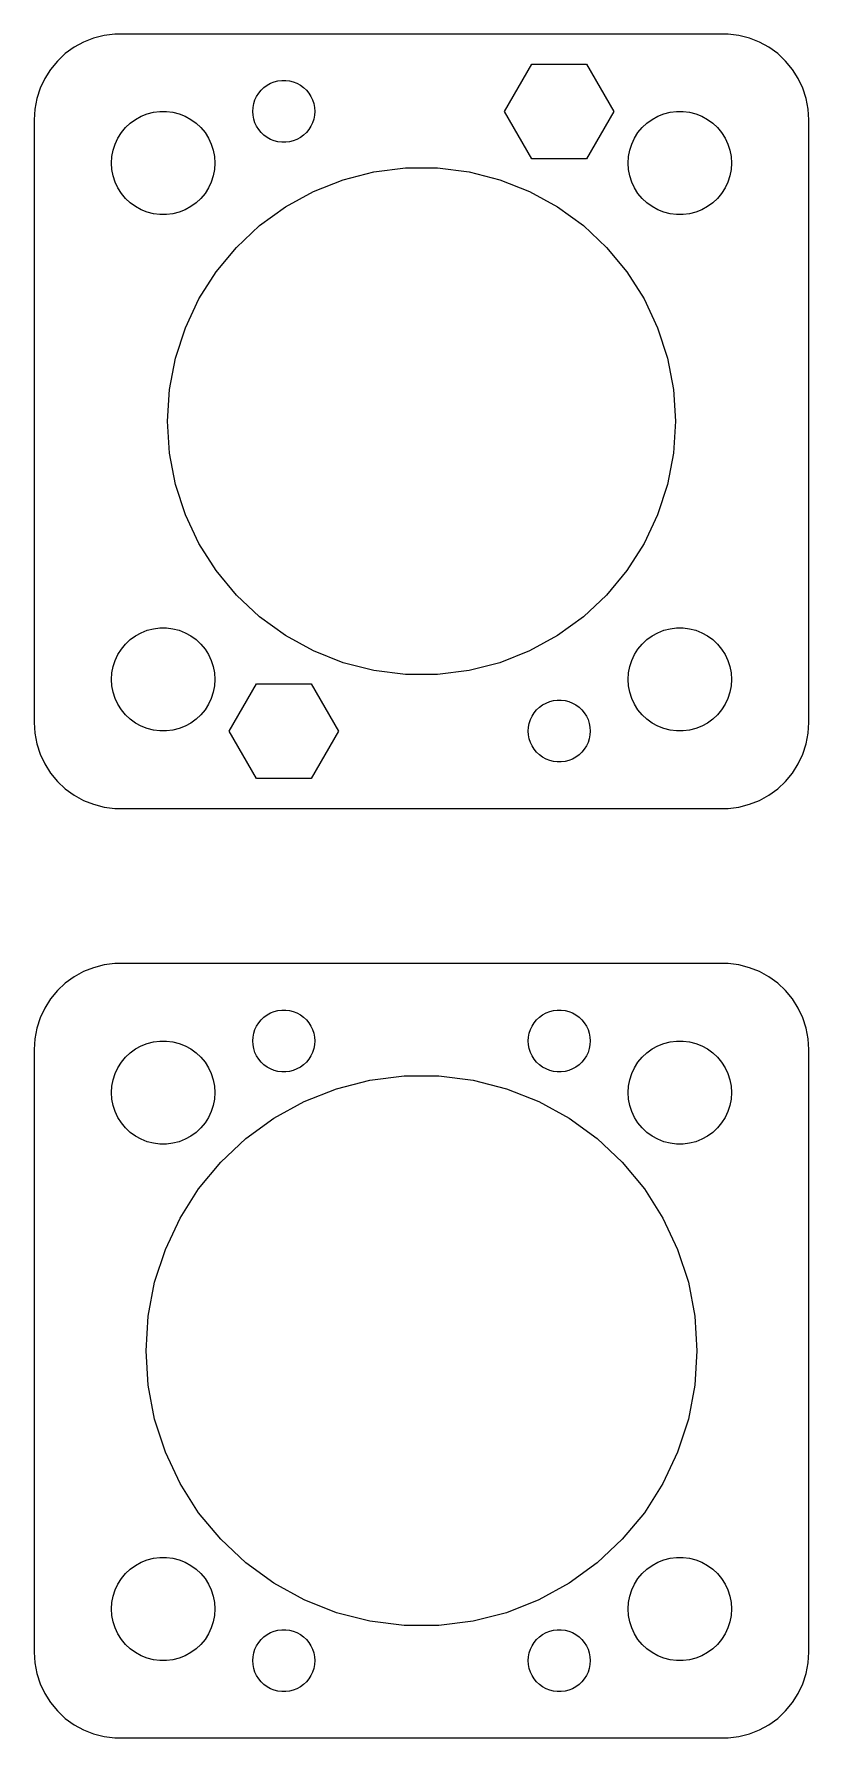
# Model space of a CAD drawing. Header units: metres. Extents: x -22 to 82, y 86 to 184.
# Drawn here: x -22.5 to 22.5, y 85.5 to 184.5 of the extents above; entities that cross this region are included whole.
import ezdxf

# ---------------------------------------------------------------- set-up
doc = ezdxf.new("R2010")
doc.units = ezdxf.units.M

msp = doc.modelspace()

# ---------------------------------------------------------------- linework, layer by layer
for p, q in [((-19.0451, 184.255), (-19.6289, 184.024)), ((-18.4369, 184.411), (-19.0451, 184.255)), ((-17.8139, 184.49), (-18.4369, 184.411)), ((17.8139, 184.49), (-17.8139, 184.49)), ((18.4369, 184.411), (17.8139, 184.49)), ((19.0451, 184.255), (18.4369, 184.411)), ((19.6289, 184.024), (19.0451, 184.255)), ((-20.6871, 183.353), (-21.1448, 182.923)), ((-20.1791, 183.722), (-20.6871, 183.353)), ((-19.6289, 184.024), (-20.1791, 183.722)), ((20.1791, 183.722), (19.6289, 184.024)), ((20.6871, 183.353), (20.1791, 183.722)), ((21.1448, 182.923), (20.6871, 183.353)), ((-21.5451, 182.439), (-21.8815, 181.909)), ((-21.1448, 182.923), (-21.5451, 182.439)), ((4.82651, 180), (6.41325, 182.748)), ((6.41325, 182.748), (9.58675, 182.748)), ((9.58675, 182.748), (11.1735, 180)), ((21.5451, 182.439), (21.1448, 182.923)), ((21.8815, 181.909), (21.5451, 182.439)), ((-22.1489, 181.341), (-22.3429, 180.743)), ((-21.8815, 181.909), (-22.1489, 181.341)), ((-9.45622, 181.058), (-9.31213, 181.232)), ((-9.31213, 181.232), (-9.14735, 181.387)), ((-9.14735, 181.387), (-8.96448, 181.52)), ((-8.96448, 181.52), (-8.76639, 181.629)), ((-8.76639, 181.629), (-8.55623, 181.712)), ((-8.55623, 181.712), (-8.33728, 181.768)), ((-8.33728, 181.768), (-8.11302, 181.796)), ((-8.11302, 181.796), (-7.88696, 181.796)), ((-7.88696, 181.796), (-7.6627, 181.768)), ((-7.6627, 181.768), (-7.44376, 181.712)), ((-7.44376, 181.712), (-7.2336, 181.629)), ((-7.2336, 181.629), (-7.03551, 181.52)), ((-7.03551, 181.52), (-6.85263, 181.387)), ((-6.85263, 181.387), (-6.68785, 181.232)), ((-6.68785, 181.232), (-6.54376, 181.058)), ((22.1489, 181.341), (21.8815, 181.909)), ((22.3429, 180.743), (22.1489, 181.341)), ((-22.3429, 180.743), (-22.4606, 180.127)), ((-9.79999, 180), (-9.7858, 180.226)), ((-9.7858, 180.226), (-9.74344, 180.448)), ((-9.74344, 180.448), (-9.67358, 180.663)), ((-9.67358, 180.663), (-9.57735, 180.867)), ((-9.57735, 180.867), (-9.45622, 181.058)), ((-6.54376, 181.058), (-6.42264, 180.867)), ((-6.42264, 180.867), (-6.3264, 180.663)), ((-6.3264, 180.663), (-6.25655, 180.448)), ((-6.25655, 180.448), (-6.21419, 180.226)), ((-6.21419, 180.226), (-6.2, 180)), ((22.4606, 180.127), (22.3429, 180.743)), ((-22.4606, 180.127), (-22.5, 179.5)), ((-22.5, 179.5), (-22.5, 144.5)), ((-17.1869, 179.054), (-16.9123, 179.312)), ((-16.9123, 179.312), (-16.6075, 179.533)), ((-16.6075, 179.533), (-16.2773, 179.714)), ((-16.2773, 179.714), (-15.927, 179.853)), ((-15.927, 179.853), (-15.5621, 179.947)), ((-15.5621, 179.947), (-15.1884, 179.994)), ((-15.1884, 179.994), (-14.8116, 179.994)), ((-14.8116, 179.994), (-14.4379, 179.947)), ((-14.4379, 179.947), (-14.0729, 179.853)), ((-14.0729, 179.853), (-13.7227, 179.714)), ((-13.7227, 179.714), (-13.3925, 179.533)), ((-13.3925, 179.533), (-13.0877, 179.312)), ((-13.0877, 179.312), (-12.8131, 179.054)), ((-9.7858, 179.774), (-9.79999, 180)), ((-9.74344, 179.552), (-9.7858, 179.774)), ((-9.67358, 179.337), (-9.74344, 179.552)), ((-9.57735, 179.133), (-9.67358, 179.337)), ((-6.3264, 179.337), (-6.42264, 179.133)), ((-6.25655, 179.552), (-6.3264, 179.337)), ((-6.21419, 179.774), (-6.25655, 179.552)), ((-6.2, 180), (-6.21419, 179.774)), ((6.41325, 177.252), (4.82651, 180)), ((11.1735, 180), (9.58675, 177.252)), ((12.8131, 179.054), (13.0877, 179.312)), ((13.0877, 179.312), (13.3925, 179.533)), ((13.3925, 179.533), (13.7227, 179.714)), ((13.7227, 179.714), (14.0729, 179.853)), ((14.0729, 179.853), (14.4379, 179.947)), ((14.4379, 179.947), (14.8116, 179.994)), ((14.8116, 179.994), (15.1884, 179.994)), ((15.1884, 179.994), (15.5621, 179.947)), ((15.5621, 179.947), (15.927, 179.853)), ((15.927, 179.853), (16.2773, 179.714)), ((16.2773, 179.714), (16.6075, 179.533)), ((16.6075, 179.533), (16.9123, 179.312)), ((16.9123, 179.312), (17.1869, 179.054)), ((22.5, 179.5), (22.4606, 180.127)), ((22.5, 144.5), (22.5, 179.5)), ((-17.7893, 178.104), (-17.6289, 178.445)), ((-17.6289, 178.445), (-17.427, 178.763)), ((-17.427, 178.763), (-17.1869, 179.054)), ((-12.8131, 179.054), (-12.5729, 178.763)), ((-12.5729, 178.763), (-12.3711, 178.445)), ((-12.3711, 178.445), (-12.2107, 178.104)), ((-9.45622, 178.942), (-9.57735, 179.133)), ((-9.31213, 178.768), (-9.45622, 178.942)), ((-9.14735, 178.613), (-9.31213, 178.768)), ((-8.96448, 178.48), (-9.14735, 178.613)), ((-8.76639, 178.371), (-8.96448, 178.48)), ((-8.55623, 178.288), (-8.76639, 178.371)), ((-8.33728, 178.232), (-8.55623, 178.288)), ((-8.11302, 178.204), (-8.33728, 178.232)), ((-7.88696, 178.204), (-8.11302, 178.204)), ((-7.6627, 178.232), (-7.88696, 178.204)), ((-7.44376, 178.288), (-7.6627, 178.232)), ((-7.2336, 178.371), (-7.44376, 178.288)), ((-7.03551, 178.48), (-7.2336, 178.371)), ((-6.85263, 178.613), (-7.03551, 178.48)), ((-6.68785, 178.768), (-6.85263, 178.613)), ((-6.54376, 178.942), (-6.68785, 178.768)), ((-6.42264, 179.133), (-6.54376, 178.942)), ((12.2107, 178.104), (12.3711, 178.445)), ((12.3711, 178.445), (12.5729, 178.763)), ((12.5729, 178.763), (12.8131, 179.054)), ((17.1869, 179.054), (17.427, 178.763)), ((17.427, 178.763), (17.6289, 178.445)), ((17.6289, 178.445), (17.7893, 178.104)), ((-18, 177), (-17.9763, 177.376)), ((-17.9763, 177.376), (-17.9057, 177.746)), ((-17.9057, 177.746), (-17.7893, 178.104)), ((-12.2107, 178.104), (-12.0942, 177.746)), ((-12.0942, 177.746), (-12.0237, 177.376)), ((-12.0237, 177.376), (-12, 177)), ((9.58675, 177.252), (6.41325, 177.252)), ((12, 177), (12.0237, 177.376)), ((12.0237, 177.376), (12.0942, 177.746)), ((12.0942, 177.746), (12.2107, 178.104)), ((17.7893, 178.104), (17.9057, 177.746)), ((17.9057, 177.746), (17.9763, 177.376)), ((17.9763, 177.376), (18, 177)), ((-17.9763, 176.624), (-18, 177)), ((-17.9057, 176.254), (-17.9763, 176.624)), ((-17.7893, 175.896), (-17.9057, 176.254)), ((-12.0942, 176.254), (-12.2107, 175.896)), ((-12.0237, 176.624), (-12.0942, 176.254)), ((-12, 177), (-12.0237, 176.624)), ((-4.558, 176.028), (-2.76387, 176.489)), ((-2.76387, 176.489), (-0.92615, 176.721)), ((-0.92615, 176.721), (0.92615, 176.721)), ((0.92615, 176.721), (2.76387, 176.489)), ((2.76387, 176.489), (4.558, 176.028)), ((12.0237, 176.624), (12, 177)), ((12.0942, 176.254), (12.0237, 176.624)), ((12.2107, 175.896), (12.0942, 176.254)), ((17.9057, 176.254), (17.7893, 175.896)), ((17.9763, 176.624), (17.9057, 176.254)), ((18, 177), (17.9763, 176.624)), ((-17.6289, 175.555), (-17.7893, 175.896)), ((-17.427, 175.237), (-17.6289, 175.555)), ((-17.1869, 174.946), (-17.427, 175.237)), ((-12.5729, 175.237), (-12.8131, 174.946)), ((-12.3711, 175.555), (-12.5729, 175.237)), ((-12.2107, 175.896), (-12.3711, 175.555)), ((-7.90344, 174.454), (-6.28024, 175.346)), ((-6.28024, 175.346), (-4.558, 176.028)), ((4.558, 176.028), (6.28024, 175.346)), ((6.28024, 175.346), (7.90344, 174.454)), ((12.3711, 175.555), (12.2107, 175.896)), ((12.5729, 175.237), (12.3711, 175.555)), ((12.8131, 174.946), (12.5729, 175.237)), ((17.427, 175.237), (17.1869, 174.946)), ((17.6289, 175.555), (17.427, 175.237)), ((17.7893, 175.896), (17.6289, 175.555)), ((-16.9123, 174.688), (-17.1869, 174.946)), ((-16.6075, 174.467), (-16.9123, 174.688)), ((-16.2773, 174.286), (-16.6075, 174.467)), ((-15.927, 174.147), (-16.2773, 174.286)), ((-13.7227, 174.286), (-14.0729, 174.147)), ((-13.3925, 174.467), (-13.7227, 174.286)), ((-13.0877, 174.688), (-13.3925, 174.467)), ((-12.8131, 174.946), (-13.0877, 174.688)), ((-9.40199, 173.365), (-7.90344, 174.454)), ((7.90344, 174.454), (9.40199, 173.365)), ((13.0877, 174.688), (12.8131, 174.946)), ((13.3925, 174.467), (13.0877, 174.688)), ((13.7227, 174.286), (13.3925, 174.467)), ((14.0729, 174.147), (13.7227, 174.286)), ((16.2773, 174.286), (15.927, 174.147)), ((16.6075, 174.467), (16.2773, 174.286)), ((16.9123, 174.688), (16.6075, 174.467)), ((17.1869, 174.946), (16.9123, 174.688)), ((-15.5621, 174.053), (-15.927, 174.147)), ((-15.1884, 174.006), (-15.5621, 174.053)), ((-14.8116, 174.006), (-15.1884, 174.006)), ((-14.4379, 174.053), (-14.8116, 174.006)), ((-14.0729, 174.147), (-14.4379, 174.053)), ((-10.7523, 172.097), (-9.40199, 173.365)), ((9.40199, 173.365), (10.7523, 172.097)), ((14.4379, 174.053), (14.0729, 174.147)), ((14.8116, 174.006), (14.4379, 174.053)), ((15.1884, 174.006), (14.8116, 174.006)), ((15.5621, 174.053), (15.1884, 174.006)), ((15.927, 174.147), (15.5621, 174.053)), ((-11.933, 170.67), (-10.7523, 172.097)), ((10.7523, 172.097), (11.933, 170.67)), ((-12.9255, 169.106), (-11.933, 170.67)), ((11.933, 170.67), (12.9255, 169.106)), ((-13.7142, 167.43), (-12.9255, 169.106)), ((12.9255, 169.106), (13.7142, 167.43)), ((-14.2866, 165.668), (-13.7142, 167.43)), ((13.7142, 167.43), (14.2866, 165.668)), ((-14.6337, 163.849), (-14.2866, 165.668)), ((14.2866, 165.668), (14.6337, 163.849)), ((-14.75, 162), (-14.6337, 163.849)), ((14.6337, 163.849), (14.75, 162)), ((-14.6337, 160.151), (-14.75, 162)), ((14.75, 162), (14.6337, 160.151)), ((-14.2866, 158.332), (-14.6337, 160.151)), ((14.6337, 160.151), (14.2866, 158.332)), ((-13.7142, 156.57), (-14.2866, 158.332)), ((14.2866, 158.332), (13.7142, 156.57)), ((-12.9255, 154.894), (-13.7142, 156.57)), ((13.7142, 156.57), (12.9255, 154.894)), ((-11.933, 153.33), (-12.9255, 154.894)), ((12.9255, 154.894), (11.933, 153.33)), ((-10.7523, 151.903), (-11.933, 153.33)), ((11.933, 153.33), (10.7523, 151.903)), ((-9.40199, 150.635), (-10.7523, 151.903)), ((10.7523, 151.903), (9.40199, 150.635)), ((-7.90344, 149.546), (-9.40199, 150.635)), ((9.40199, 150.635), (7.90344, 149.546)), ((-16.9123, 149.312), (-16.6075, 149.533)), ((-16.6075, 149.533), (-16.2773, 149.714)), ((-16.2773, 149.714), (-15.927, 149.853)), ((-15.927, 149.853), (-15.5621, 149.947)), ((-15.5621, 149.947), (-15.1884, 149.994)), ((-15.1884, 149.994), (-14.8116, 149.994)), ((-14.8116, 149.994), (-14.4379, 149.947)), ((-14.4379, 149.947), (-14.0729, 149.853)), ((-14.0729, 149.853), (-13.7227, 149.714)), ((-13.7227, 149.714), (-13.3925, 149.533)), ((-13.3925, 149.533), (-13.0877, 149.312)), ((-6.28024, 148.654), (-7.90344, 149.546)), ((7.90344, 149.546), (6.28024, 148.654)), ((13.0877, 149.312), (13.3925, 149.533)), ((13.3925, 149.533), (13.7227, 149.714)), ((13.7227, 149.714), (14.0729, 149.853)), ((14.0729, 149.853), (14.4379, 149.947)), ((14.4379, 149.947), (14.8116, 149.994)), ((14.8116, 149.994), (15.1884, 149.994)), ((15.1884, 149.994), (15.5621, 149.947)), ((15.5621, 149.947), (15.927, 149.853)), ((15.927, 149.853), (16.2773, 149.714)), ((16.2773, 149.714), (16.6075, 149.533)), ((16.6075, 149.533), (16.9123, 149.312)), ((-17.6289, 148.445), (-17.427, 148.763)), ((-17.427, 148.763), (-17.1869, 149.054)), ((-17.1869, 149.054), (-16.9123, 149.312)), ((-13.0877, 149.312), (-12.8131, 149.054)), ((-12.8131, 149.054), (-12.5729, 148.763)), ((-12.5729, 148.763), (-12.3711, 148.445)), ((-4.558, 147.972), (-6.28024, 148.654)), ((6.28024, 148.654), (4.558, 147.972)), ((12.3711, 148.445), (12.5729, 148.763)), ((12.5729, 148.763), (12.8131, 149.054)), ((12.8131, 149.054), (13.0877, 149.312)), ((16.9123, 149.312), (17.1869, 149.054)), ((17.1869, 149.054), (17.427, 148.763)), ((17.427, 148.763), (17.6289, 148.445)), ((-17.9763, 147.376), (-17.9057, 147.746)), ((-17.9057, 147.746), (-17.7893, 148.104)), ((-17.7893, 148.104), (-17.6289, 148.445)), ((-12.3711, 148.445), (-12.2107, 148.104)), ((-12.2107, 148.104), (-12.0942, 147.746)), ((-12.0942, 147.746), (-12.0237, 147.376)), ((-2.76387, 147.511), (-4.558, 147.972)), ((-0.92615, 147.279), (-2.76387, 147.511)), ((2.76387, 147.511), (0.92615, 147.279)), ((4.558, 147.972), (2.76387, 147.511)), ((12.0237, 147.376), (12.0942, 147.746)), ((12.0942, 147.746), (12.2107, 148.104)), ((12.2107, 148.104), (12.3711, 148.445)), ((17.6289, 148.445), (17.7893, 148.104)), ((17.7893, 148.104), (17.9057, 147.746)), ((17.9057, 147.746), (17.9763, 147.376)), ((-18, 147), (-17.9763, 147.376)), ((-17.9763, 146.624), (-18, 147)), ((-17.9057, 146.254), (-17.9763, 146.624)), ((-12.0237, 146.624), (-12.0942, 146.254)), ((-12.0237, 147.376), (-12, 147)), ((-12, 147), (-12.0237, 146.624)), ((-11.1735, 144), (-9.58675, 146.748)), ((-9.58675, 146.748), (-6.41325, 146.748)), ((-6.41325, 146.748), (-4.82651, 144)), ((0.92615, 147.279), (-0.92615, 147.279)), ((12, 147), (12.0237, 147.376)), ((12.0237, 146.624), (12, 147)), ((12.0942, 146.254), (12.0237, 146.624)), ((17.9763, 146.624), (17.9057, 146.254)), ((17.9763, 147.376), (18, 147)), ((18, 147), (17.9763, 146.624)), ((-17.7893, 145.896), (-17.9057, 146.254)), ((-17.6289, 145.555), (-17.7893, 145.896)), ((-17.427, 145.237), (-17.6289, 145.555)), ((-12.3711, 145.555), (-12.5729, 145.237)), ((-12.2107, 145.896), (-12.3711, 145.555)), ((-12.0942, 146.254), (-12.2107, 145.896)), ((6.85263, 145.387), (7.03551, 145.52)), ((7.03551, 145.52), (7.2336, 145.629)), ((7.2336, 145.629), (7.44376, 145.712)), ((7.44376, 145.712), (7.6627, 145.768)), ((7.6627, 145.768), (7.88696, 145.796)), ((7.88696, 145.796), (8.11302, 145.796)), ((8.11302, 145.796), (8.33728, 145.768)), ((8.33728, 145.768), (8.55623, 145.712)), ((8.55623, 145.712), (8.76639, 145.629)), ((8.76639, 145.629), (8.96448, 145.52)), ((8.96448, 145.52), (9.14735, 145.387)), ((12.2107, 145.896), (12.0942, 146.254)), ((12.3711, 145.555), (12.2107, 145.896)), ((12.5729, 145.237), (12.3711, 145.555)), ((17.6289, 145.555), (17.427, 145.237)), ((17.7893, 145.896), (17.6289, 145.555)), ((17.9057, 146.254), (17.7893, 145.896)), ((-17.1869, 144.946), (-17.427, 145.237)), ((-16.9123, 144.688), (-17.1869, 144.946)), ((-16.6075, 144.467), (-16.9123, 144.688)), ((-13.0877, 144.688), (-13.3925, 144.467)), ((-12.8131, 144.946), (-13.0877, 144.688)), ((-12.5729, 145.237), (-12.8131, 144.946)), ((6.25655, 144.448), (6.3264, 144.663)), ((6.3264, 144.663), (6.42264, 144.867)), ((6.42264, 144.867), (6.54376, 145.058)), ((6.54376, 145.058), (6.68785, 145.232)), ((6.68785, 145.232), (6.85263, 145.387)), ((9.14735, 145.387), (9.31213, 145.232)), ((9.31213, 145.232), (9.45622, 145.058)), ((9.45622, 145.058), (9.57735, 144.867)), ((9.57735, 144.867), (9.67358, 144.663)), ((9.67358, 144.663), (9.74344, 144.448)), ((12.8131, 144.946), (12.5729, 145.237)), ((13.0877, 144.688), (12.8131, 144.946)), ((13.3925, 144.467), (13.0877, 144.688)), ((16.9123, 144.688), (16.6075, 144.467)), ((17.1869, 144.946), (16.9123, 144.688)), ((17.427, 145.237), (17.1869, 144.946)), ((-22.5, 144.5), (-22.4606, 143.873)), ((-22.4606, 143.873), (-22.3429, 143.257)), ((-16.2773, 144.286), (-16.6075, 144.467)), ((-15.927, 144.147), (-16.2773, 144.286)), ((-15.5621, 144.053), (-15.927, 144.147)), ((-15.1884, 144.006), (-15.5621, 144.053)), ((-14.8116, 144.006), (-15.1884, 144.006)), ((-14.4379, 144.053), (-14.8116, 144.006)), ((-14.0729, 144.147), (-14.4379, 144.053)), ((-13.7227, 144.286), (-14.0729, 144.147)), ((-13.3925, 144.467), (-13.7227, 144.286)), ((-9.58675, 141.252), (-11.1735, 144)), ((-4.82651, 144), (-6.41325, 141.252)), ((6.2, 144), (6.21419, 144.226)), ((6.21419, 143.774), (6.2, 144)), ((6.21419, 144.226), (6.25655, 144.448)), ((6.25655, 143.552), (6.21419, 143.774)), ((6.3264, 143.337), (6.25655, 143.552)), ((9.74344, 143.552), (9.67358, 143.337)), ((9.74344, 144.448), (9.7858, 144.226)), ((9.7858, 143.774), (9.74344, 143.552)), ((9.7858, 144.226), (9.79999, 144)), ((9.79999, 144), (9.7858, 143.774)), ((13.7227, 144.286), (13.3925, 144.467)), ((14.0729, 144.147), (13.7227, 144.286)), ((14.4379, 144.053), (14.0729, 144.147)), ((14.8116, 144.006), (14.4379, 144.053)), ((15.1884, 144.006), (14.8116, 144.006)), ((15.5621, 144.053), (15.1884, 144.006)), ((15.927, 144.147), (15.5621, 144.053)), ((16.2773, 144.286), (15.927, 144.147)), ((16.6075, 144.467), (16.2773, 144.286)), ((22.3429, 143.257), (22.4606, 143.873)), ((22.4606, 143.873), (22.5, 144.5)), ((-22.3429, 143.257), (-22.1489, 142.659)), ((-22.1489, 142.659), (-21.8815, 142.091)), ((6.42264, 143.133), (6.3264, 143.337)), ((6.54376, 142.942), (6.42264, 143.133)), ((6.68785, 142.768), (6.54376, 142.942)), ((6.85263, 142.613), (6.68785, 142.768)), ((7.03551, 142.48), (6.85263, 142.613)), ((9.14735, 142.613), (8.96448, 142.48)), ((9.31213, 142.768), (9.14735, 142.613)), ((9.45622, 142.942), (9.31213, 142.768)), ((9.57735, 143.133), (9.45622, 142.942)), ((9.67358, 143.337), (9.57735, 143.133)), ((21.8815, 142.091), (22.1489, 142.659)), ((22.1489, 142.659), (22.3429, 143.257)), ((-21.8815, 142.091), (-21.5451, 141.561)), ((-21.5451, 141.561), (-21.1448, 141.077)), ((7.2336, 142.371), (7.03551, 142.48)), ((7.44376, 142.288), (7.2336, 142.371)), ((7.6627, 142.232), (7.44376, 142.288)), ((7.88696, 142.204), (7.6627, 142.232)), ((8.11302, 142.204), (7.88696, 142.204)), ((8.33728, 142.232), (8.11302, 142.204)), ((8.55623, 142.288), (8.33728, 142.232)), ((8.76639, 142.371), (8.55623, 142.288)), ((8.96448, 142.48), (8.76639, 142.371)), ((21.1448, 141.077), (21.5451, 141.561)), ((21.5451, 141.561), (21.8815, 142.091)), ((-21.1448, 141.077), (-20.6871, 140.647)), ((-20.6871, 140.647), (-20.1791, 140.278)), ((-6.41325, 141.252), (-9.58675, 141.252)), ((20.1791, 140.278), (20.6871, 140.647)), ((20.6871, 140.647), (21.1448, 141.077)), ((-20.1791, 140.278), (-19.6289, 139.976)), ((-19.6289, 139.976), (-19.0451, 139.745)), ((-19.0451, 139.745), (-18.4369, 139.589)), ((-18.4369, 139.589), (-17.8139, 139.51)), ((17.8139, 139.51), (18.4369, 139.589)), ((18.4369, 139.589), (19.0451, 139.745)), ((19.0451, 139.745), (19.6289, 139.976)), ((19.6289, 139.976), (20.1791, 140.278)), ((-17.8139, 139.51), (17.8139, 139.51)), ((-20.1791, 129.722), (-20.6871, 129.353)), ((-19.6289, 130.024), (-20.1791, 129.722)), ((-19.0451, 130.255), (-19.6289, 130.024)), ((-18.4369, 130.411), (-19.0451, 130.255)), ((-17.8139, 130.49), (-18.4369, 130.411)), ((17.8139, 130.49), (-17.8139, 130.49)), ((18.4369, 130.411), (17.8139, 130.49)), ((19.0451, 130.255), (18.4369, 130.411)), ((19.6289, 130.024), (19.0451, 130.255)), ((20.1791, 129.722), (19.6289, 130.024)), ((20.6871, 129.353), (20.1791, 129.722)), ((-21.1448, 128.923), (-21.5451, 128.439)), ((-20.6871, 129.353), (-21.1448, 128.923)), ((21.1448, 128.923), (20.6871, 129.353)), ((21.5451, 128.439), (21.1448, 128.923)), ((-21.8815, 127.909), (-22.1489, 127.341)), ((-21.5451, 128.439), (-21.8815, 127.909)), ((-8.76639, 127.629), (-8.55623, 127.712)), ((-8.55623, 127.712), (-8.33728, 127.768)), ((-8.33728, 127.768), (-8.11302, 127.796)), ((-8.11302, 127.796), (-7.88696, 127.796)), ((-7.88696, 127.796), (-7.6627, 127.768)), ((-7.6627, 127.768), (-7.44376, 127.712)), ((-7.44376, 127.712), (-7.2336, 127.629)), ((7.2336, 127.629), (7.44376, 127.712)), ((7.44376, 127.712), (7.6627, 127.768)), ((7.6627, 127.768), (7.88696, 127.796)), ((7.88696, 127.796), (8.11302, 127.796)), ((8.11302, 127.796), (8.33728, 127.768)), ((8.33728, 127.768), (8.55623, 127.712)), ((8.55623, 127.712), (8.76639, 127.629)), ((21.8815, 127.909), (21.5451, 128.439)), ((22.1489, 127.341), (21.8815, 127.909)), ((-22.3429, 126.743), (-22.4606, 126.127)), ((-22.1489, 127.341), (-22.3429, 126.743)), ((-9.67358, 126.663), (-9.57735, 126.867)), ((-9.57735, 126.867), (-9.45622, 127.058)), ((-9.45622, 127.058), (-9.31213, 127.232)), ((-9.31213, 127.232), (-9.14735, 127.387)), ((-9.14735, 127.387), (-8.96448, 127.52)), ((-8.96448, 127.52), (-8.76639, 127.629)), ((-7.2336, 127.629), (-7.03551, 127.52)), ((-7.03551, 127.52), (-6.85263, 127.387)), ((-6.85263, 127.387), (-6.68785, 127.232)), ((-6.68785, 127.232), (-6.54376, 127.058)), ((-6.54376, 127.058), (-6.42264, 126.867)), ((-6.42264, 126.867), (-6.3264, 126.663)), ((6.3264, 126.663), (6.42264, 126.867)), ((6.42264, 126.867), (6.54376, 127.058)), ((6.54376, 127.058), (6.68785, 127.232)), ((6.68785, 127.232), (6.85263, 127.387)), ((6.85263, 127.387), (7.03551, 127.52)), ((7.03551, 127.52), (7.2336, 127.629)), ((8.76639, 127.629), (8.96448, 127.52)), ((8.96448, 127.52), (9.14735, 127.387)), ((9.14735, 127.387), (9.31213, 127.232)), ((9.31213, 127.232), (9.45622, 127.058)), ((9.45622, 127.058), (9.57735, 126.867)), ((9.57735, 126.867), (9.67358, 126.663)), ((22.3429, 126.743), (22.1489, 127.341)), ((22.4606, 126.127), (22.3429, 126.743)), ((-22.4606, 126.127), (-22.5, 125.5)), ((-16.6075, 125.533), (-16.2773, 125.714)), ((-16.2773, 125.714), (-15.927, 125.853)), ((-15.927, 125.853), (-15.5621, 125.947)), ((-15.5621, 125.947), (-15.1884, 125.994)), ((-15.1884, 125.994), (-14.8116, 125.994)), ((-14.8116, 125.994), (-14.4379, 125.947)), ((-14.4379, 125.947), (-14.0729, 125.853)), ((-14.0729, 125.853), (-13.7227, 125.714)), ((-13.7227, 125.714), (-13.3925, 125.533)), ((-9.79999, 126), (-9.7858, 126.226)), ((-9.7858, 125.774), (-9.79999, 126)), ((-9.7858, 126.226), (-9.74344, 126.448)), ((-9.74344, 125.552), (-9.7858, 125.774)), ((-9.74344, 126.448), (-9.67358, 126.663)), ((-6.3264, 126.663), (-6.25655, 126.448)), ((-6.25655, 126.448), (-6.21419, 126.226)), ((-6.21419, 125.774), (-6.25655, 125.552)), ((-6.21419, 126.226), (-6.2, 126)), ((-6.2, 126), (-6.21419, 125.774)), ((6.2, 126), (6.21419, 126.226)), ((6.21419, 125.774), (6.2, 126)), ((6.21419, 126.226), (6.25655, 126.448)), ((6.25655, 125.552), (6.21419, 125.774)), ((6.25655, 126.448), (6.3264, 126.663)), ((9.67358, 126.663), (9.74344, 126.448)), ((9.74344, 126.448), (9.7858, 126.226)), ((9.7858, 125.774), (9.74344, 125.552)), ((9.7858, 126.226), (9.79999, 126)), ((9.79999, 126), (9.7858, 125.774)), ((13.3925, 125.533), (13.7227, 125.714)), ((13.7227, 125.714), (14.0729, 125.853)), ((14.0729, 125.853), (14.4379, 125.947)), ((14.4379, 125.947), (14.8116, 125.994)), ((14.8116, 125.994), (15.1884, 125.994)), ((15.1884, 125.994), (15.5621, 125.947)), ((15.5621, 125.947), (15.927, 125.853)), ((15.927, 125.853), (16.2773, 125.714)), ((16.2773, 125.714), (16.6075, 125.533)), ((22.5, 125.5), (22.4606, 126.127)), ((-22.5, 125.5), (-22.5, 90.5)), ((-17.6289, 124.445), (-17.427, 124.763)), ((-17.427, 124.763), (-17.1869, 125.054)), ((-17.1869, 125.054), (-16.9123, 125.312)), ((-16.9123, 125.312), (-16.6075, 125.533)), ((-13.3925, 125.533), (-13.0877, 125.312)), ((-13.0877, 125.312), (-12.8131, 125.054)), ((-12.8131, 125.054), (-12.5729, 124.763)), ((-12.5729, 124.763), (-12.3711, 124.445)), ((-9.67358, 125.337), (-9.74344, 125.552)), ((-9.57735, 125.133), (-9.67358, 125.337)), ((-9.45622, 124.942), (-9.57735, 125.133)), ((-9.31213, 124.768), (-9.45622, 124.942)), ((-9.14735, 124.613), (-9.31213, 124.768)), ((-6.68785, 124.768), (-6.85263, 124.613)), ((-6.54376, 124.942), (-6.68785, 124.768)), ((-6.42264, 125.133), (-6.54376, 124.942)), ((-6.3264, 125.337), (-6.42264, 125.133)), ((-6.25655, 125.552), (-6.3264, 125.337)), ((6.3264, 125.337), (6.25655, 125.552)), ((6.42264, 125.133), (6.3264, 125.337)), ((6.54376, 124.942), (6.42264, 125.133)), ((6.68785, 124.768), (6.54376, 124.942)), ((6.85263, 124.613), (6.68785, 124.768)), ((9.31213, 124.768), (9.14735, 124.613)), ((9.45622, 124.942), (9.31213, 124.768)), ((9.57735, 125.133), (9.45622, 124.942)), ((9.67358, 125.337), (9.57735, 125.133)), ((9.74344, 125.552), (9.67358, 125.337)), ((12.3711, 124.445), (12.5729, 124.763)), ((12.5729, 124.763), (12.8131, 125.054)), ((12.8131, 125.054), (13.0877, 125.312)), ((13.0877, 125.312), (13.3925, 125.533)), ((16.6075, 125.533), (16.9123, 125.312)), ((16.9123, 125.312), (17.1869, 125.054)), ((17.1869, 125.054), (17.427, 124.763)), ((17.427, 124.763), (17.6289, 124.445)), ((22.5, 90.5), (22.5, 125.5)), ((-17.9763, 123.376), (-17.9057, 123.746)), ((-17.9057, 123.746), (-17.7893, 124.104)), ((-17.7893, 124.104), (-17.6289, 124.445)), ((-12.3711, 124.445), (-12.2107, 124.104)), ((-12.2107, 124.104), (-12.0942, 123.746)), ((-12.0942, 123.746), (-12.0237, 123.376)), ((-8.96448, 124.48), (-9.14735, 124.613)), ((-8.76639, 124.371), (-8.96448, 124.48)), ((-8.55623, 124.288), (-8.76639, 124.371)), ((-8.33728, 124.232), (-8.55623, 124.288)), ((-8.11302, 124.204), (-8.33728, 124.232)), ((-7.88696, 124.204), (-8.11302, 124.204)), ((-7.6627, 124.232), (-7.88696, 124.204)), ((-7.44376, 124.288), (-7.6627, 124.232)), ((-7.2336, 124.371), (-7.44376, 124.288)), ((-7.03551, 124.48), (-7.2336, 124.371)), ((-6.85263, 124.613), (-7.03551, 124.48)), ((-2.99809, 123.717), (-1.00464, 123.968)), ((-1.00464, 123.968), (1.00464, 123.968)), ((1.00464, 123.968), (2.99809, 123.717)), ((7.03551, 124.48), (6.85263, 124.613)), ((7.2336, 124.371), (7.03551, 124.48)), ((7.44376, 124.288), (7.2336, 124.371)), ((7.6627, 124.232), (7.44376, 124.288)), ((7.88696, 124.204), (7.6627, 124.232)), ((8.11302, 124.204), (7.88696, 124.204)), ((8.33728, 124.232), (8.11302, 124.204)), ((8.55623, 124.288), (8.33728, 124.232)), ((8.76639, 124.371), (8.55623, 124.288)), ((8.96448, 124.48), (8.76639, 124.371)), ((9.14735, 124.613), (8.96448, 124.48)), ((12.0237, 123.376), (12.0942, 123.746)), ((12.0942, 123.746), (12.2107, 124.104)), ((12.2107, 124.104), (12.3711, 124.445)), ((17.6289, 124.445), (17.7893, 124.104)), ((17.7893, 124.104), (17.9057, 123.746)), ((17.9057, 123.746), (17.9763, 123.376)), ((-18, 123), (-17.9763, 123.376)), ((-17.9763, 122.624), (-18, 123)), ((-12.0237, 123.376), (-12, 123)), ((-12, 123), (-12.0237, 122.624)), ((-6.81245, 122.477), (-4.94426, 123.217)), ((-4.94426, 123.217), (-2.99809, 123.717)), ((2.99809, 123.717), (4.94426, 123.217)), ((4.94426, 123.217), (6.81245, 122.477)), ((12, 123), (12.0237, 123.376)), ((12.0237, 122.624), (12, 123)), ((17.9763, 123.376), (18, 123)), ((18, 123), (17.9763, 122.624)), ((-17.9057, 122.254), (-17.9763, 122.624)), ((-17.7893, 121.896), (-17.9057, 122.254)), ((-17.6289, 121.555), (-17.7893, 121.896)), ((-12.2107, 121.896), (-12.3711, 121.555)), ((-12.0942, 122.254), (-12.2107, 121.896)), ((-12.0237, 122.624), (-12.0942, 122.254)), ((-8.57323, 121.509), (-6.81245, 122.477)), ((6.81245, 122.477), (8.57323, 121.509)), ((12.0942, 122.254), (12.0237, 122.624)), ((12.2107, 121.896), (12.0942, 122.254)), ((12.3711, 121.555), (12.2107, 121.896)), ((17.7893, 121.896), (17.6289, 121.555)), ((17.9057, 122.254), (17.7893, 121.896)), ((17.9763, 122.624), (17.9057, 122.254)), ((-17.427, 121.237), (-17.6289, 121.555)), ((-17.1869, 120.946), (-17.427, 121.237)), ((-16.9123, 120.688), (-17.1869, 120.946)), ((-12.8131, 120.946), (-13.0877, 120.688)), ((-12.5729, 121.237), (-12.8131, 120.946)), ((-12.3711, 121.555), (-12.5729, 121.237)), ((-10.1988, 120.328), (-8.57323, 121.509)), ((8.57323, 121.509), (10.1988, 120.328)), ((12.5729, 121.237), (12.3711, 121.555)), ((12.8131, 120.946), (12.5729, 121.237)), ((13.0877, 120.688), (12.8131, 120.946)), ((17.1869, 120.946), (16.9123, 120.688)), ((17.427, 121.237), (17.1869, 120.946)), ((17.6289, 121.555), (17.427, 121.237)), ((-16.6075, 120.467), (-16.9123, 120.688)), ((-16.2773, 120.286), (-16.6075, 120.467)), ((-15.927, 120.147), (-16.2773, 120.286)), ((-15.5621, 120.053), (-15.927, 120.147)), ((-15.1884, 120.006), (-15.5621, 120.053)), ((-14.8116, 120.006), (-15.1884, 120.006)), ((-14.4379, 120.053), (-14.8116, 120.006)), ((-14.0729, 120.147), (-14.4379, 120.053)), ((-13.7227, 120.286), (-14.0729, 120.147)), ((-13.3925, 120.467), (-13.7227, 120.286)), ((-13.0877, 120.688), (-13.3925, 120.467)), ((-11.6635, 118.953), (-10.1988, 120.328)), ((10.1988, 120.328), (11.6635, 118.953)), ((13.3925, 120.467), (13.0877, 120.688)), ((13.7227, 120.286), (13.3925, 120.467)), ((14.0729, 120.147), (13.7227, 120.286)), ((14.4379, 120.053), (14.0729, 120.147)), ((14.8116, 120.006), (14.4379, 120.053)), ((15.1884, 120.006), (14.8116, 120.006)), ((15.5621, 120.053), (15.1884, 120.006)), ((15.927, 120.147), (15.5621, 120.053)), ((16.2773, 120.286), (15.927, 120.147)), ((16.6075, 120.467), (16.2773, 120.286)), ((16.9123, 120.688), (16.6075, 120.467)), ((-12.9443, 117.405), (-11.6635, 118.953)), ((11.6635, 118.953), (12.9443, 117.405)), ((-14.0209, 115.708), (-12.9443, 117.405)), ((12.9443, 117.405), (14.0209, 115.708)), ((-14.8764, 113.89), (-14.0209, 115.708)), ((14.0209, 115.708), (14.8764, 113.89)), ((-15.4973, 111.979), (-14.8764, 113.89)), ((14.8764, 113.89), (15.4973, 111.979)), ((-15.8738, 110.005), (-15.4973, 111.979)), ((15.4973, 111.979), (15.8738, 110.005)), ((-16, 108), (-15.8738, 110.005)), ((15.8738, 110.005), (16, 108)), ((-15.8738, 105.995), (-16, 108)), ((16, 108), (15.8738, 105.995)), ((-15.4973, 104.021), (-15.8738, 105.995)), ((15.8738, 105.995), (15.4973, 104.021)), ((-14.8764, 102.11), (-15.4973, 104.021)), ((15.4973, 104.021), (14.8764, 102.11)), ((-14.0209, 100.292), (-14.8764, 102.11)), ((14.8764, 102.11), (14.0209, 100.292)), ((-12.9443, 98.5954), (-14.0209, 100.292)), ((14.0209, 100.292), (12.9443, 98.5954)), ((-11.6635, 97.0473), (-12.9443, 98.5954)), ((12.9443, 98.5954), (11.6635, 97.0473)), ((-10.1988, 95.6718), (-11.6635, 97.0473)), ((11.6635, 97.0473), (10.1988, 95.6718)), ((-17.427, 94.7634), (-17.1869, 95.0536)), ((-17.1869, 95.0536), (-16.9123, 95.3116)), ((-16.9123, 95.3116), (-16.6075, 95.533)), ((-16.6075, 95.533), (-16.2773, 95.7145)), ((-16.2773, 95.7145), (-15.927, 95.8532)), ((-15.927, 95.8532), (-15.5621, 95.9469)), ((-15.5621, 95.9469), (-15.1884, 95.9941)), ((-15.1884, 95.9941), (-14.8116, 95.9941)), ((-14.8116, 95.9941), (-14.4379, 95.9469)), ((-14.4379, 95.9469), (-14.0729, 95.8532)), ((-14.0729, 95.8532), (-13.7227, 95.7145)), ((-13.7227, 95.7145), (-13.3925, 95.533)), ((-13.3925, 95.533), (-13.0877, 95.3116)), ((-13.0877, 95.3116), (-12.8131, 95.0536)), ((-12.8131, 95.0536), (-12.5729, 94.7634)), ((-8.57323, 94.4908), (-10.1988, 95.6718)), ((10.1988, 95.6718), (8.57323, 94.4908)), ((12.5729, 94.7634), (12.8131, 95.0536)), ((12.8131, 95.0536), (13.0877, 95.3116)), ((13.0877, 95.3116), (13.3925, 95.533)), ((13.3925, 95.533), (13.7227, 95.7145)), ((13.7227, 95.7145), (14.0729, 95.8532)), ((14.0729, 95.8532), (14.4379, 95.9469)), ((14.4379, 95.9469), (14.8116, 95.9941)), ((14.8116, 95.9941), (15.1884, 95.9941)), ((15.1884, 95.9941), (15.5621, 95.9469)), ((15.5621, 95.9469), (15.927, 95.8532)), ((15.927, 95.8532), (16.2773, 95.7145)), ((16.2773, 95.7145), (16.6075, 95.533)), ((16.6075, 95.533), (16.9123, 95.3116)), ((16.9123, 95.3116), (17.1869, 95.0536)), ((17.1869, 95.0536), (17.427, 94.7634)), ((-17.9057, 93.7461), (-17.7893, 94.1044)), ((-17.7893, 94.1044), (-17.6289, 94.4453)), ((-17.6289, 94.4453), (-17.427, 94.7634)), ((-12.5729, 94.7634), (-12.3711, 94.4453)), ((-12.3711, 94.4453), (-12.2107, 94.1044)), ((-12.2107, 94.1044), (-12.0942, 93.7461)), ((-6.81245, 93.5228), (-8.57323, 94.4908)), ((8.57323, 94.4908), (6.81245, 93.5228)), ((12.0942, 93.7461), (12.2107, 94.1044)), ((12.2107, 94.1044), (12.3711, 94.4453)), ((12.3711, 94.4453), (12.5729, 94.7634)), ((17.427, 94.7634), (17.6289, 94.4453)), ((17.6289, 94.4453), (17.7893, 94.1044)), ((17.7893, 94.1044), (17.9057, 93.7461)), ((-18, 93), (-17.9763, 93.376)), ((-17.9763, 93.376), (-17.9057, 93.7461)), ((-12.0942, 93.7461), (-12.0237, 93.376)), ((-12.0237, 93.376), (-12, 93)), ((-4.94426, 92.7831), (-6.81245, 93.5228)), ((6.81245, 93.5228), (4.94426, 92.7831)), ((12, 93), (12.0237, 93.376)), ((12.0237, 93.376), (12.0942, 93.7461)), ((17.9057, 93.7461), (17.9763, 93.376)), ((17.9763, 93.376), (18, 93)), ((-17.9763, 92.624), (-18, 93)), ((-17.9057, 92.2539), (-17.9763, 92.624)), ((-17.7893, 91.8956), (-17.9057, 92.2539)), ((-12.0942, 92.2539), (-12.2107, 91.8956)), ((-12.0237, 92.624), (-12.0942, 92.2539)), ((-12, 93), (-12.0237, 92.624)), ((-2.99809, 92.2834), (-4.94426, 92.7831)), ((-1.00464, 92.0316), (-2.99809, 92.2834)), ((2.99809, 92.2834), (1.00464, 92.0316)), ((4.94426, 92.7831), (2.99809, 92.2834)), ((12.0237, 92.624), (12, 93)), ((12.0942, 92.2539), (12.0237, 92.624)), ((12.2107, 91.8956), (12.0942, 92.2539)), ((17.9057, 92.2539), (17.7893, 91.8956)), ((17.9763, 92.624), (17.9057, 92.2539)), ((18, 93), (17.9763, 92.624)), ((-17.6289, 91.5547), (-17.7893, 91.8956)), ((-17.427, 91.2366), (-17.6289, 91.5547)), ((-17.1869, 90.9464), (-17.427, 91.2366)), ((-12.5729, 91.2366), (-12.8131, 90.9464)), ((-12.3711, 91.5547), (-12.5729, 91.2366)), ((-12.2107, 91.8956), (-12.3711, 91.5547)), ((-9.45622, 91.058), (-9.31213, 91.2322)), ((-9.31213, 91.2322), (-9.14735, 91.3869)), ((-9.14735, 91.3869), (-8.96448, 91.5198)), ((-8.96448, 91.5198), (-8.76639, 91.6287)), ((-8.76639, 91.6287), (-8.55623, 91.7119)), ((-8.55623, 91.7119), (-8.33728, 91.7681)), ((-8.33728, 91.7681), (-8.11302, 91.7964)), ((-8.11302, 91.7964), (-7.88696, 91.7964)), ((-7.88696, 91.7964), (-7.6627, 91.7681)), ((-7.6627, 91.7681), (-7.44376, 91.7119)), ((-7.44376, 91.7119), (-7.2336, 91.6287)), ((-7.2336, 91.6287), (-7.03551, 91.5198)), ((-7.03551, 91.5198), (-6.85263, 91.3869)), ((-6.85263, 91.3869), (-6.68785, 91.2322)), ((-6.68785, 91.2322), (-6.54376, 91.058)), ((1.00464, 92.0316), (-1.00464, 92.0316)), ((6.54376, 91.058), (6.68785, 91.2322)), ((6.68785, 91.2322), (6.85263, 91.3869)), ((6.85263, 91.3869), (7.03551, 91.5198)), ((7.03551, 91.5198), (7.2336, 91.6287)), ((7.2336, 91.6287), (7.44376, 91.7119)), ((7.44376, 91.7119), (7.6627, 91.7681)), ((7.6627, 91.7681), (7.88696, 91.7964)), ((7.88696, 91.7964), (8.11302, 91.7964)), ((8.11302, 91.7964), (8.33728, 91.7681)), ((8.33728, 91.7681), (8.55623, 91.7119)), ((8.55623, 91.7119), (8.76639, 91.6287)), ((8.76639, 91.6287), (8.96448, 91.5198)), ((8.96448, 91.5198), (9.14735, 91.3869)), ((9.14735, 91.3869), (9.31213, 91.2322)), ((9.31213, 91.2322), (9.45622, 91.058)), ((12.3711, 91.5547), (12.2107, 91.8956)), ((12.5729, 91.2366), (12.3711, 91.5547)), ((12.8131, 90.9464), (12.5729, 91.2366)), ((17.427, 91.2366), (17.1869, 90.9464)), ((17.6289, 91.5547), (17.427, 91.2366)), ((17.7893, 91.8956), (17.6289, 91.5547)), ((-22.5, 90.5), (-22.4606, 89.8733)), ((-16.9123, 90.6885), (-17.1869, 90.9464)), ((-16.6075, 90.467), (-16.9123, 90.6885)), ((-16.2773, 90.2855), (-16.6075, 90.467)), ((-15.927, 90.1468), (-16.2773, 90.2855)), ((-15.5621, 90.0531), (-15.927, 90.1468)), ((-14.0729, 90.1468), (-14.4379, 90.0531)), ((-13.7227, 90.2855), (-14.0729, 90.1468)), ((-13.3925, 90.467), (-13.7227, 90.2855)), ((-13.0877, 90.6885), (-13.3925, 90.467)), ((-12.8131, 90.9464), (-13.0877, 90.6885)), ((-9.79999, 90), (-9.7858, 90.2256)), ((-9.7858, 90.2256), (-9.74344, 90.4476)), ((-9.74344, 90.4476), (-9.67358, 90.6626)), ((-9.67358, 90.6626), (-9.57735, 90.8672)), ((-9.57735, 90.8672), (-9.45622, 91.058)), ((-6.54376, 91.058), (-6.42264, 90.8672)), ((-6.42264, 90.8672), (-6.3264, 90.6626)), ((-6.3264, 90.6626), (-6.25655, 90.4476)), ((-6.25655, 90.4476), (-6.21419, 90.2256)), ((-6.21419, 90.2256), (-6.2, 90)), ((6.2, 90), (6.21419, 90.2256)), ((6.21419, 90.2256), (6.25655, 90.4476)), ((6.25655, 90.4476), (6.3264, 90.6626)), ((6.3264, 90.6626), (6.42264, 90.8672)), ((6.42264, 90.8672), (6.54376, 91.058)), ((9.45622, 91.058), (9.57735, 90.8672)), ((9.57735, 90.8672), (9.67358, 90.6626)), ((9.67358, 90.6626), (9.74344, 90.4476)), ((9.74344, 90.4476), (9.7858, 90.2256)), ((9.7858, 90.2256), (9.79999, 90)), ((13.0877, 90.6885), (12.8131, 90.9464)), ((13.3925, 90.467), (13.0877, 90.6885)), ((13.7227, 90.2855), (13.3925, 90.467)), ((14.0729, 90.1468), (13.7227, 90.2855)), ((14.4379, 90.0531), (14.0729, 90.1468)), ((15.927, 90.1468), (15.5621, 90.0531)), ((16.2773, 90.2855), (15.927, 90.1468)), ((16.6075, 90.467), (16.2773, 90.2855)), ((16.9123, 90.6885), (16.6075, 90.467)), ((17.1869, 90.9464), (16.9123, 90.6885)), ((22.4606, 89.8733), (22.5, 90.5)), ((-22.4606, 89.8733), (-22.3429, 89.2566)), ((-22.3429, 89.2566), (-22.1489, 88.6594)), ((-15.1884, 90.0059), (-15.5621, 90.0531)), ((-14.8116, 90.0059), (-15.1884, 90.0059)), ((-14.4379, 90.0531), (-14.8116, 90.0059)), ((-9.7858, 89.7744), (-9.79999, 90)), ((-9.74344, 89.5524), (-9.7858, 89.7744)), ((-9.67358, 89.3374), (-9.74344, 89.5524)), ((-9.57735, 89.1328), (-9.67358, 89.3374)), ((-9.45622, 88.942), (-9.57735, 89.1328)), ((-6.42264, 89.1328), (-6.54376, 88.942)), ((-6.3264, 89.3374), (-6.42264, 89.1328)), ((-6.25655, 89.5524), (-6.3264, 89.3374)), ((-6.21419, 89.7744), (-6.25655, 89.5524)), ((-6.2, 90), (-6.21419, 89.7744)), ((6.21419, 89.7744), (6.2, 90)), ((6.25655, 89.5524), (6.21419, 89.7744)), ((6.3264, 89.3374), (6.25655, 89.5524)), ((6.42264, 89.1328), (6.3264, 89.3374)), ((6.54376, 88.942), (6.42264, 89.1328)), ((9.57735, 89.1328), (9.45622, 88.942)), ((9.67358, 89.3374), (9.57735, 89.1328)), ((9.74344, 89.5524), (9.67358, 89.3374)), ((9.7858, 89.7744), (9.74344, 89.5524)), ((9.79999, 90), (9.7858, 89.7744)), ((14.8116, 90.0059), (14.4379, 90.0531)), ((15.1884, 90.0059), (14.8116, 90.0059)), ((15.5621, 90.0531), (15.1884, 90.0059)), ((22.1489, 88.6594), (22.3429, 89.2566)), ((22.3429, 89.2566), (22.4606, 89.8733)), ((-22.1489, 88.6594), (-21.8815, 88.0912)), ((-9.31213, 88.7678), (-9.45622, 88.942)), ((-9.14735, 88.6131), (-9.31213, 88.7678)), ((-8.96448, 88.4802), (-9.14735, 88.6131)), ((-8.76639, 88.3713), (-8.96448, 88.4802)), ((-8.55623, 88.2881), (-8.76639, 88.3713)), ((-8.33728, 88.2319), (-8.55623, 88.2881)), ((-8.11302, 88.2036), (-8.33728, 88.2319)), ((-7.88696, 88.2036), (-8.11302, 88.2036)), ((-7.6627, 88.2319), (-7.88696, 88.2036)), ((-7.44376, 88.2881), (-7.6627, 88.2319)), ((-7.2336, 88.3713), (-7.44376, 88.2881)), ((-7.03551, 88.4802), (-7.2336, 88.3713)), ((-6.85263, 88.6131), (-7.03551, 88.4802)), ((-6.68785, 88.7678), (-6.85263, 88.6131)), ((-6.54376, 88.942), (-6.68785, 88.7678)), ((6.68785, 88.7678), (6.54376, 88.942)), ((6.85263, 88.6131), (6.68785, 88.7678)), ((7.03551, 88.4802), (6.85263, 88.6131)), ((7.2336, 88.3713), (7.03551, 88.4802)), ((7.44376, 88.2881), (7.2336, 88.3713)), ((7.6627, 88.2319), (7.44376, 88.2881)), ((7.88696, 88.2036), (7.6627, 88.2319)), ((8.11302, 88.2036), (7.88696, 88.2036)), ((8.33728, 88.2319), (8.11302, 88.2036)), ((8.55623, 88.2881), (8.33728, 88.2319)), ((8.76639, 88.3713), (8.55623, 88.2881)), ((8.96448, 88.4802), (8.76639, 88.3713)), ((9.14735, 88.6131), (8.96448, 88.4802)), ((9.31213, 88.7678), (9.14735, 88.6131)), ((9.45622, 88.942), (9.31213, 88.7678)), ((21.8815, 88.0912), (22.1489, 88.6594)), ((-21.8815, 88.0912), (-21.5451, 87.5611)), ((-21.5451, 87.5611), (-21.1448, 87.0773)), ((21.1448, 87.0773), (21.5451, 87.5611)), ((21.5451, 87.5611), (21.8815, 88.0912)), ((-21.1448, 87.0773), (-20.6871, 86.6474)), ((-20.6871, 86.6474), (-20.1791, 86.2784)), ((-20.1791, 86.2784), (-19.6289, 85.9759)), ((19.6289, 85.9759), (20.1791, 86.2784)), ((20.1791, 86.2784), (20.6871, 86.6474)), ((20.6871, 86.6474), (21.1448, 87.0773)), ((-19.6289, 85.9759), (-19.0451, 85.7447)), ((-19.0451, 85.7447), (-18.4369, 85.5886)), ((-18.4369, 85.5886), (-17.8139, 85.5099)), ((-17.8139, 85.5099), (17.8139, 85.5099)), ((17.8139, 85.5099), (18.4369, 85.5886)), ((18.4369, 85.5886), (19.0451, 85.7447)), ((19.0451, 85.7447), (19.6289, 85.9759))]:
    msp.add_line(p, q)

doc.saveas('drawing.dxf')
